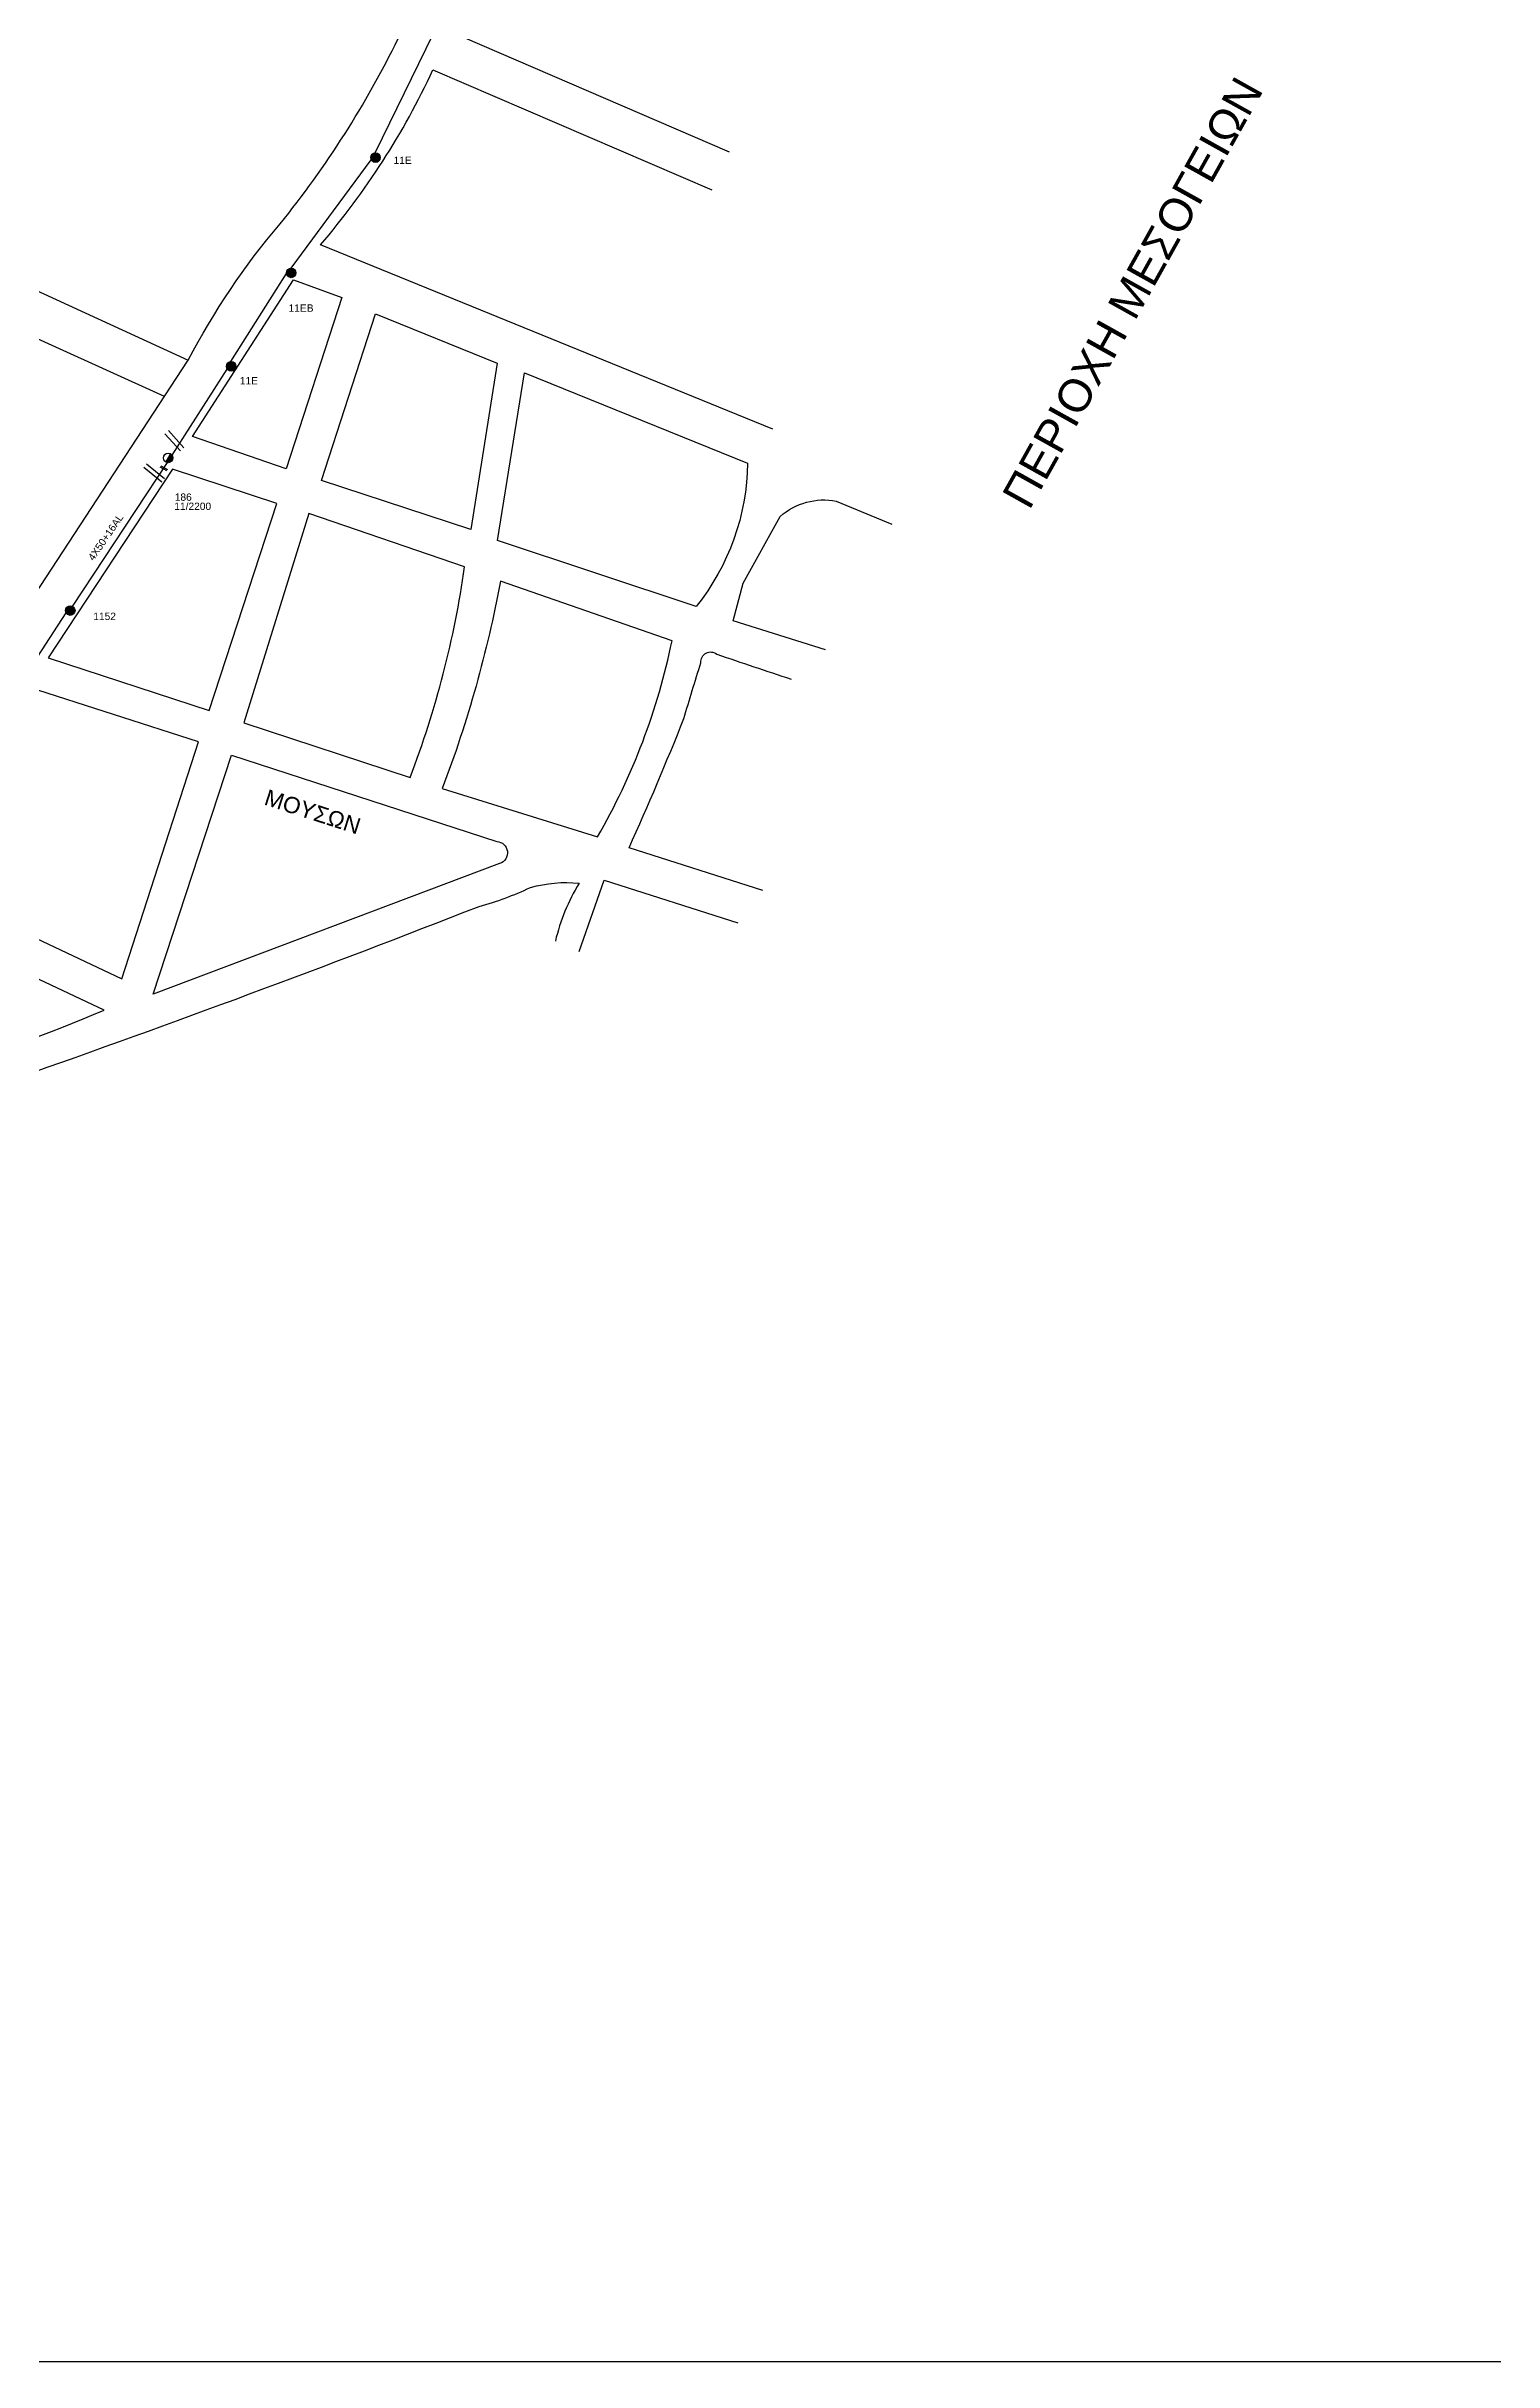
# Model space of a CAD drawing. Header units: millimetres. Extents: x 8994 to 10771, y 1891 to 2926.
# Drawn here: x 9707 to 10063, y 1913 to 2483 of the extents above; entities that cross this region are included whole.
import ezdxf
from ezdxf.enums import TextEntityAlignment as Align

# ---------------------------------------------------------------- set-up
doc = ezdxf.new("R2010")
doc.units = ezdxf.units.MM
for name, color, linetype in [('Γυμνά εναέρια ΧΤ και ΦΟΠ (3Φ)   4x50+16AL', 7, 'Continuous'), ('Επιγραφές - Σχήματα', 7, 'Continuous'), ('Μηχανική τομή', 7, 'Continuous'), ('Στύλος Ξύλινος', 7, 'Continuous'), ('Στύλος Ξύλινος @ 1', 7, 'Continuous'), ('Στύλος ΦΜ', 7, 'Continuous'), ('Στύλος ΦΜ @ 1', 7, 'Continuous'), ('Τομή', 7, 'Continuous'), ('Υπόβαθρο ΔΕΗ', 7, 'Continuous')]:
    doc.layers.add(name, color=color, linetype=linetype)
doc.styles.get("Standard").update_dxf_attribs({"font": 'arial.ttf'})

# ---------------------------------------------------------------- blocks, each defined once
blk = doc.blocks.new('ΥΠΑΡΧΩΝ ΤΣΙΜΕΝΤΕΝΙΟΣ ΣΤΥΛΟΣ')
at = {"layer": 'Στύλος ΦΜ'}
blk.add_hatch(color=7, dxfattribs=at).paths.add_polyline_path([(-1.3, -2.3, 0.574793), (2.6, 0, 0.268822), (1.3, 2.3)])
at = {"layer": 'Στύλος ΦΜ', "color": 7}
blk.add_line((-1.3, -2.3), (1.3, 2.3), dxfattribs=at)
blk.add_circle((0, 0), 2.62, dxfattribs=at)
at = {"layer": 'Στύλος ΦΜ', "flags": 4}
for tag, p in [('ΤΥΠΟΣ', (-4.9, 3)), ('ΑΡΙΘΜΟΣ', (-4.7, 8.1))]:
    blk.add_attdef(tag, p, '', height=4, dxfattribs=at)
blk = doc.blocks.new('ΥΠΑΡΧΩΝ ΞΥΛΙΝΟΣ ΣΤΥΛΟΣ')
at = {"layer": 'Στύλος Ξύλινος'}
h = blk.add_hatch(color=256, dxfattribs=at)
h.paths.add_polyline_path([(-2.6, 0, 0.270008), (-1.3, -2.3), (1.3, 2.3, 0.576266)])
h.paths.add_polyline_path([(-1.3, -2.3, 0.574793), (2.6, 0, 0.268822), (1.3, 2.3)])
blk.add_line((-1.3, -2.3), (1.3, 2.3), dxfattribs=at)
blk.add_circle((0, 0), 2.62, dxfattribs=at)
at = {"layer": 'Στύλος Ξύλινος', "flags": 4}
for tag, p in [('ΑΡΙΘΜΟΣ', (-4.9, 8.6)), ('ΤΥΠΟΣ', (-4.8, 3.4))]:
    blk.add_attdef(tag, p, '', height=4, dxfattribs=at)
blk = doc.blocks.new('ΤΟΜΗ')
at = {"layer": 'Τομή', "ltscale": 40}
for p, q in [((-5.7, 0), (5.7, 0)), ((5.7, -2.3), (-5.7, -2.3))]:
    blk.add_line(p, q, dxfattribs=at)
blk = doc.blocks.new('ΜΗΧΑΝΙΚΗ ΤΟΜΗ')
at = {"layer": 'Μηχανική τομή', "ltscale": 40}
for p, q in [((-1.9, 0.8), (1.9, 0.8)), ((1.9, 0), (-1.9, 0))]:
    blk.add_line(p, q, dxfattribs=at)

msp = doc.modelspace()

# ---------------------------------------------------------------- linework, layer by layer
at = {"layer": 'Γυμνά εναέρια ΧΤ και ΦΟΠ (3Φ)   4x50+16AL', "color": 151, "ltscale": 20}
for points in [[(9787.72, 2457.09), (9803.91, 2490.18)], [(9767.04, 2428.67), (9786.76, 2455.37)], [(9752.14, 2405.63), (9765.85, 2427.31)], [(9737.65, 2382.58), (9751.25, 2403.79)]]:
    msp.add_lwpolyline(points, dxfattribs=at)
at = {"layer": 'Γυμνά εναέρια ΧΤ και ΦΟΠ (3Φ)   4x50+16AL', "color": 27, "ltscale": 20}
for points in [[(9713.13, 2345.27), (9736.51, 2380.73)], [(9698.47, 2323.59), (9711.51, 2343.68)]]:
    msp.add_lwpolyline(points, dxfattribs=at)
at = {"layer": 'Επιγραφές - Σχήματα'}
msp.add_lwpolyline([(9027.85, 2912.57), (10531.63, 2912.57), (10531.63, 1912.6), (9027.85, 1912.6)], close=True, dxfattribs=at)
at = {"layer": 'Υπόβαθρο ΔΕΗ'}
for points in [[(9875.09, 2457.27), (9805.11, 2487.37), (9833.12, 2574.66), (9906.25, 2542.75)], [(9735.76, 2397.02), (9627.65, 2446.05), (9619.27, 2446.16), (9585.9, 2375.69)], [(9837.99, 2260.24), (9844.14, 2277.78), (9877.15, 2267.29)]]:
    msp.add_lwpolyline(points, dxfattribs=at)
for points in [[(9585.9, 2375.69), (9688.26, 2324.54), (9741.64, 2406, -0.055377), (9764.28, 2439.59, 0.056548), (9793.39, 2485.27, -0.017688), (9803.49, 2516.61, 0.032218), (9676.45, 2566.29), (9628.5, 2463.56), (9634.77, 2455.07), (9741.64, 2406)], [(9885.78, 2389.01), (9774.27, 2434.43, 0.068124), (9801.96, 2477.54), (9870.69, 2447.99)], [(9866.83, 2345.25), (9817.89, 2361.52), (9824.53, 2402.85), (9879.53, 2380.63, -0.167678), (9866.83, 2345.25, -1.045291)], [(9898.72, 2334.54), (9875.93, 2341.75), (9878.44, 2351.01), (9887.57, 2367.47, -0.231714), (9901.37, 2371.24), (9915.07, 2365.59)], [(9883.3, 2275.23), (9850.29, 2285.73, 0.010103), (9863.83, 2317.61, -0.007805), (9868.03, 2331.41, -0.666045), (9871.94, 2333.51, 0.003648), (9890.24, 2327.36, -3.353926)], [(9732.99, 2249.69), (9752.32, 2308.58), (9817.7, 2287.35, -0.827745), (9818.4, 2281.89), (9732.99, 2249.69)], [(9613.57, 2108.57), (9516.75, 1924.76), (9381.94, 1999.19), (9420.5, 2068.35, -0.089572), (9441.66, 2090.1, 0.03971), (9466.17, 2103.36), (9531.61, 2140.58, 0.041973), (9625.72, 2210.51, 0.072146), (9699.74, 2229.16, 0.008985), (9813.38, 2271.34, 0.043583), (9825.98, 2275.98, -0.098955), (9837.99, 2277.03, 0.078666), (9832.14, 2262.79, 0.761981)]]:
    msp.add_lwpolyline(points, format="xyb", dxfattribs=at)
for points in [[(9765.79, 2379.2), (9742.69, 2387.17), (9767.6, 2425.76), (9779.52, 2421.4)], [(9811.33, 2364.24), (9774.5, 2376.34), (9787.81, 2417.43), (9817.78, 2405.23)], [(9707.11, 2332.58), (9746.8, 2319.66), (9763.44, 2370.67), (9737.79, 2379.08)], [(9672.32, 2278.44), (9725.25, 2253.46), (9744.17, 2311.91), (9702.28, 2325.36)]]:
    msp.add_lwpolyline(points, close=True, dxfattribs=at)
for points in [[(9771.36, 2368.16), (9755.35, 2316.55), (9796.34, 2303.12, 0.05619), (9809.77, 2355.01)], [(9818.59, 2351.5, -0.044952), (9804.26, 2300.42), (9842.55, 2288.5, 0.080358), (9860.89, 2336.78)], [(9667.21, 2271.08), (9634.7, 2221.11, 0.064747), (9720.91, 2245.79)]]:
    msp.add_lwpolyline(points, format="xyb", close=True, dxfattribs=at)

# ---------------------------------------------------------------- block references
at = {"layer": 'Μηχανική τομή', "xscale": 0.5000000000002027, "yscale": 0.5000000000002027, "zscale": 0.5000000000002027, "rotation": 331.8605292412319}
msp.add_blockref('ΜΗΧΑΝΙΚΗ ΤΟΜΗ', (9735.53, 2379.14), dxfattribs=at)
at = {"layer": 'Στύλος Ξύλινος @ 1', "ltscale": 40}
ref = msp.add_blockref('ΥΠΑΡΧΩΝ ΞΥΛΙΝΟΣ ΣΤΥΛΟΣ', (9787.8, 2455.91), dxfattribs=dict(at, xscale=0.4499999999998181, yscale=0.4499999999998181, zscale=0.4499999999998181))
ref.add_attrib('ΤΥΠΟΣ', '11E', (9792.25, 2454.36), dxfattribs={"layer": 'Στύλος Ξύλινος', "height": 1.8, "flags": 4})
ref = msp.add_blockref('ΥΠΑΡΧΩΝ ΞΥΛΙΝΟΣ ΣΤΥΛΟΣ', (9767.02, 2427.49), dxfattribs=dict(at, xscale=0.4499999999998181, yscale=0.4499999999998181, zscale=0.4499999999998181))
ref.add_attrib('ΤΥΠΟΣ', '11EB', (9766.37, 2417.93), dxfattribs={"layer": 'Στύλος Ξύλινος', "height": 1.8, "flags": 4})
ref = msp.add_blockref('ΥΠΑΡΧΩΝ ΞΥΛΙΝΟΣ ΣΤΥΛΟΣ', (9752.23, 2404.45), dxfattribs=dict(at, xscale=0.4499999999998181, yscale=0.4499999999998181, zscale=0.4499999999998181))
ref.add_attrib('ΤΥΠΟΣ', '11E', (9754.34, 2400.02), dxfattribs={"layer": 'Στύλος Ξύλινος', "height": 1.8, "flags": 4})
ref = msp.add_blockref('ΥΠΑΡΧΩΝ ΞΥΛΙΝΟΣ ΣΤΥΛΟΣ', (9712.55, 2344.25), dxfattribs=dict(at, xscale=0.4499999999998181, yscale=0.4499999999998181, zscale=0.4499999999998181))
ref.add_attrib('ΤΥΠΟΣ', '1152', (9718.23, 2341.94), dxfattribs={"layer": 'Στύλος Ξύλινος', "height": 1.8, "flags": 4})
at = {"layer": 'Στύλος ΦΜ @ 1', "ltscale": 40}
ref = msp.add_blockref('ΥΠΑΡΧΩΝ ΤΣΙΜΕΝΤΕΝΙΟΣ ΣΤΥΛΟΣ', (9736.69, 2381.89), dxfattribs=dict(at, xscale=0.4499999999998181, yscale=0.4499999999998181, zscale=0.4499999999998181))
ref.add_attrib('ΤΥΠΟΣ', '11/2200', (9738.2, 2369.06), dxfattribs={"layer": 'Στύλος ΦΜ', "height": 1.8, "flags": 4})
ref.add_attrib('ΑΡΙΘΜΟΣ', '186', (9738.31, 2371.32), dxfattribs={"layer": 'Στύλος ΦΜ', "height": 1.8, "flags": 4})
at = {"layer": 'Τομή'}
for p, xscale, yscale, zscale, rotation in [((9738.67, 2386.51), 0.4999999999999832, 0.4999999999999832, 0.4999999999999832, 312.2565190186185), ((9733.6, 2378.62), 0.5000000000000447, 0.5000000000000447, 0.5000000000000447, 321.366416418353)]:
    msp.add_blockref('ΤΟΜΗ', p, dxfattribs=dict(at, xscale=xscale, yscale=yscale, zscale=zscale, rotation=rotation))

# ---------------------------------------------------------------- texts
at = {"layer": 'Γυμνά εναέρια ΧΤ και ΦΟΠ (3Φ)   4x50+16AL', "ltscale": 20}
msp.add_text('4X50+16AL', height=1.8, rotation=55.4957, dxfattribs=at).set_placement((9721.28, 2362.33), align=Align.MIDDLE)
at = {"layer": 'Επιγραφές - Σχήματα', "ltscale": 20, "attachment_point": 1}
for s, insert, char_height, width, rotation in [('ΠΕΡΙΟΧΗ ΜΕΣΟΓΕΙΩΝ', (9941.97, 2372.67), 8, 140.7715, 60.8578), ('ΜΟΥΣΩΝ', (9761.31, 2300.3), 4, 33.3738, 342.2259)]:
    msp.add_mtext(s, dxfattribs=dict(at, insert=insert, char_height=char_height, width=width, rotation=rotation))

doc.saveas('drawing.dxf')
